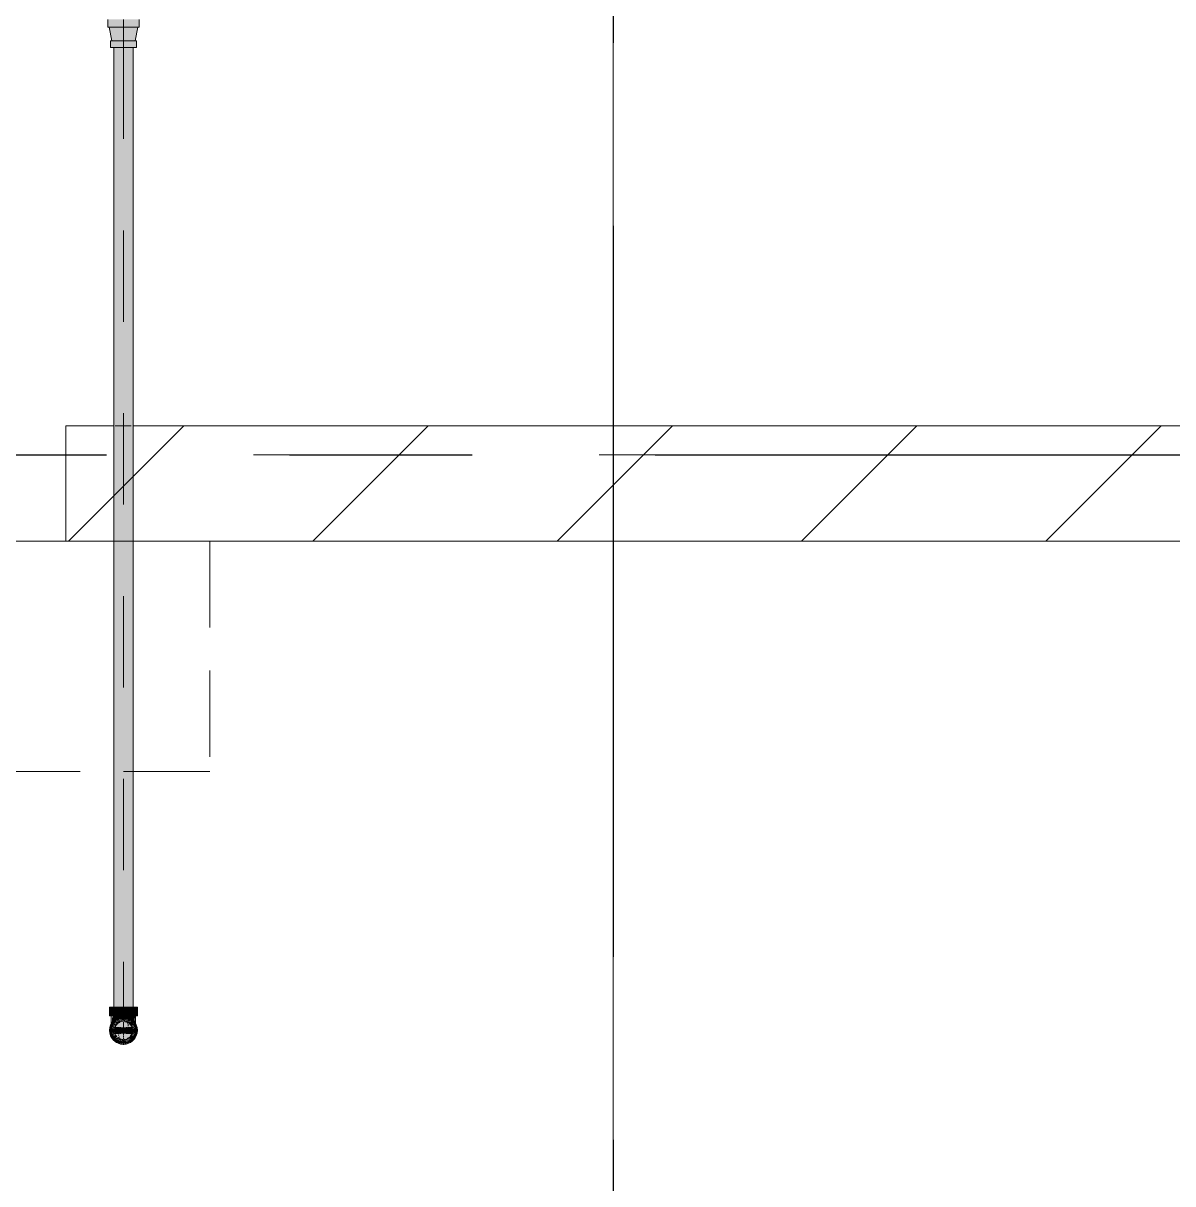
# Model space of a CAD drawing. Header units: millimetres. Extents: x -4000 to 187956, y -58990 to 162485.
# Drawn here: x 66976 to 68972, y 126184 to 128199 of the extents above; entities that cross this region are included whole.
import ezdxf

# ---------------------------------------------------------------- set-up
doc = ezdxf.new("R2010")
doc.units = ezdxf.units.MM
for name, pattern in [('Dash - 1_5mm', [225, 150, -75]), ('Dash 1_16_', [317.5, 158.75, -158.75]), ('Grid Line', [2222.5, 1270, -317.5, 317.5, -317.5]), ('Grid Line 12_5mm', [2150, 1250, -300, 300, -300])]:
    doc.linetypes.add(name, pattern=pattern)
for name, color, linetype, lineweight in [('A-DOOR', 31, 'Continuous', 13), ('A-WALL', 113, 'Continuous', 13), ('A-WALL-PATT', 111, 'Continuous', 13), ('F-SPRN', 3, 'Continuous', 9), ('P-PIPE', 3, 'Continuous', 9), ('P-PIPE-CNTR', 3, 'Continuous', 9), ('S-GRID', 1, 'Continuous', 30)]:
    doc.layers.add(name, color=color, linetype=linetype, lineweight=lineweight)

# ---------------------------------------------------------------- blocks, each defined once
blk = doc.blocks.new('MP_DR_Shutter_Roller - 4000x4000-338375-FFS - TANG 1')
at = {"layer": 'A-DOOR', "linetype": 'Dash - 1_5mm', "lineweight": 9}
for p, q in [((-2250, -100), (2250, -100)), ((2250, -100), (2250, -500)), ((2250, -500), (-2250, -500))]:
    blk.add_line(p, q, dxfattribs=at)
at = {"layer": 'A-DOOR', "color": 174, "lineweight": 15}
blk.add_line((2000, -100), (-2000, -100), dxfattribs=at)
blk.add_line((2000, -100), (-2000, -100), dxfattribs=at)
blk.add_line((2000, -100), (-2000, -100), dxfattribs=at)
blk.add_line((2000, -100), (-2000, -100), dxfattribs=at)
blk.add_line((2000, -100), (-2000, -100), dxfattribs=at)
blk.add_line((2000, -100), (-2000, -100), dxfattribs=at)
blk.add_line((2000, -100), (-2000, -100), dxfattribs=at)
blk.add_line((2000, -100), (-2000, -100), dxfattribs=at)
blk.add_line((2000, -100), (-2000, -100), dxfattribs=at)
blk.add_line((2000, -100), (-2000, -100), dxfattribs=at)
blk.add_line((2000, -100), (-2000, -100), dxfattribs=at)
blk.add_line((2000, -100), (-2000, -100), dxfattribs=at)
blk.add_line((2000, -100), (-2000, -100), dxfattribs=at)
blk.add_line((2000, -100), (-2000, -100), dxfattribs=at)
blk.add_line((2000, -100), (-2000, -100), dxfattribs=at)
blk.add_line((2000, -100), (-2000, -100), dxfattribs=at)
blk.add_line((2000, -100), (-2000, -100), dxfattribs=at)
blk.add_line((2000, -100), (-2000, -100), dxfattribs=at)
blk.add_line((2000, -100), (-2000, -100), dxfattribs=at)
blk.add_line((2000, -100), (-2000, -100), dxfattribs=at)
blk.add_line((2000, -100), (-2000, -100), dxfattribs=at)
blk.add_line((2000, -100), (-2000, -100), dxfattribs=at)
blk.add_line((2000, -100), (-2000, -100), dxfattribs=at)
blk.add_line((2000, -100), (-2000, -100), dxfattribs=at)
blk = doc.blocks.new('CMF2_NHAXUONG_A_rvt-1-FFS - TANG 1')
at = {"layer": 'A-WALL-PATT', "lineweight": 9}
h = blk.add_hatch(dxfattribs=at)
h.set_pattern_fill('FP_12', color=250, style=0, pattern_type=2)
h.set_pattern_definition([(45, (0, 0), (-212.13203, 212.13203), [])])
h.paths.add_polyline_path([(68581, 127300.1), (97082.8, 127300.1), (97082.8, 127500.1), (67049.8, 127500.1), (67049.8, 127300.1)])
h.paths.add_polyline_path([(43638.6, 127300.1), (63049.8, 127300.1), (63049.8, 127500.1), (43549.8, 127500.1), (43549.8, 127300.1)])
at = {"layer": 'A-WALL', "color": 50, "lineweight": 15}
for p, q in [((67133.5, 127500.1), (67049.8, 127500.1)), ((67049.8, 127500.1), (67049.8, 127300.1)), ((69233.5, 127500.1), (67166.5, 127500.1)), ((67049.8, 127300.1), (67133.3, 127300.1)), ((67166.7, 127300.1), (69233.3, 127300.1))]:
    blk.add_line(p, q, dxfattribs=at)
at = {"layer": 'A-WALL', "color": 35, "lineweight": 15}
for p, q in [((67133.5, 127500.1), (67049.8, 127500.1)), ((67049.8, 127300.1), (67049.8, 127500.1)), ((69233.5, 127500.1), (67166.5, 127500.1)), ((67049.8, 127300.1), (67133.3, 127300.1)), ((67166.7, 127300.1), (69233.3, 127300.1))]:
    blk.add_line(p, q, dxfattribs=at)
at = {"layer": 'A-WALL', "color": 14, "lineweight": 15}
for p, q in [((67137.1, 127500.1), (67135.5, 127500.1)), ((67163.4, 127500.1), (67138.2, 127500.1)), ((67135.5, 127300.1), (67164.5, 127300.1))]:
    blk.add_line(p, q, dxfattribs=at)
at = {"layer": 'A-WALL', "color": 15, "lineweight": 15}
for p, q in [((67137.1, 127500.1), (67135.5, 127500.1)), ((67163.4, 127500.1), (67138.2, 127500.1)), ((67135.5, 127300.1), (67164.5, 127300.1))]:
    blk.add_line(p, q, dxfattribs=at)
at = {"layer": 'S-GRID', "linetype": 'Grid Line 12_5mm', "lineweight": 9}
for p, q in [((68000, 161185.2), (68000, -16487.4)), ((-824.3, 127450), (183641.1, 127450))]:
    blk.add_line(p, q, dxfattribs=at)
at = {"layer": 'A-DOOR', "color": 250, "lineweight": 9}
blk.add_blockref('MP_DR_Shutter_Roller - 4000x4000-338375-FFS - TANG 1', (65049.8, 127400.1), dxfattribs=at)
blk = doc.blocks.new('Sprinkler_Up - DN20-V300-FFS - TANG 1')
at = {"layer": 'F-SPRN', "transparency": 33554534}
for points in [[(13.5, 0), (22.2, 0), (18, 13.1), (6.9, 21.2), (-6.9, 21.2), (-18.4, 11.9), (-22.2, 0), (-3.9, 0.7), (-1.7, 2.9), (-1.2, 3.5), (-0.6, 4), (0.6, 4), (1.2, 3.5), (1.7, 2.9), (4.6, 0)], [(0, -21.2), (6.9, -21.2), (18, -13.1), (22.2, 0), (3.9, -0.7), (1.7, -2.9), (1.2, -3.5), (0.6, -4), (-0.6, -4), (-1.2, -3.5), (-1.7, -2.9), (-4.6, 0), (-22.2, 0), (-18, -13.1), (-6.9, -21.2)], [(0, -16.7), (4.3, -16.1), (11.8, -11.8), (16.1, -4.3), (16.1, 4.3), (11.7, 11.9), (8.3, 14.4), (0, 16.7), (-4.3, 16.1), (-11.8, 11.8), (-16.1, 4.3), (-16.1, -4.3), (-11.8, -11.8), (-8.3, -14.4)], [(0, -15.6), (7.8, -13.5), (13.9, -7), (15.1, -4), (15.1, 4), (13.5, 7.8), (7.8, 13.5), (0, 15.6), (-9.9, 11.9), (-11, 11), (-15.1, 4), (-15.1, -4), (-11, -11), (-7.8, -13.5)], [(-10.9, -5.5), (-10.9, 5.4), (-14.5, 5.4), (-14.5, -5.5)], [(-7.7, -5.5), (-7.7, 5.4), (-10.9, 5.4), (-10.9, -5.5)], [(0, -5.5), (0, 5.4), (-7.7, 5.4), (-7.7, -5.5)], [(0, 0), (5.7, 0), (2.9, 4.9), (-2.9, 4.9), (-5.7, 0)], [(2.9, -4.9), (5.7, 0), (-5.7, 0), (-2.9, -4.9)], [(0, 0), (4.6, 0), (0, 4.6), (-4.6, 0)], [(0, -4.6), (4.6, 0), (-4.6, 0)], [(0, -2.6), (1.3, 0), (-1.8, 0)], [(-1.3, 0), (1.8, 0), (0, 2.6)], [(7.7, -5.5), (7.7, 5.4), (0, 5.4), (0, -5.5)], [(10.9, -5.5), (10.9, 5.4), (7.7, 5.4), (7.7, -5.5)], [(10.9, -5.5), (14.5, -5.5), (13.9, 5.4), (10.9, 5.4)]]:
    blk.add_hatch(color=1, dxfattribs=at).paths.add_polyline_path(points)
at = {"layer": 'F-SPRN', "color": 1}
for p, q in [((-11.5, 5.4), (-14.5, 5.4)), ((-14.5, 5.4), (-11.3, 5.4)), ((-14.5, 5.4), (-14.5, 3.7)), ((-14.5, 3.3), (-14.5, 0)), ((-11.5, 5.4), (-11.5, 4)), ((-10.9, 1.9), (-10.9, 3.6)), ((-10.8, 5.4), (-8, 5.4)), ((-8.1, 5.4), (-10.8, 5.4)), ((-8.1, 5.4), (-8.1, 2.8)), ((-8.1, 2.5), (-8.1, 0.7)), ((-7.7, 4.8), (-7.7, 2.7)), ((-7.7, 4.8), (-7.7, 2.7)), ((-7.7, 2.1), (-7.7, 0.5)), ((-7.7, 2.1), (-7.7, 0.5)), ((-6.7, 5.4), (-4.7, 5.4)), ((-5.8, 3.8), (-5.8, 2.2)), ((-2.1, 0), (-2.1, 0)), ((-2.1, 0), (-2.1, -0.1)), ((0, 2.1), (-0.1, 2.1)), ((2.1, 0), (2.1, 0.1)), ((2.1, 0), (2.1, 0)), ((4.7, 5.4), (6.5, 5.4)), ((7.7, 5.4), (10.8, 5.4)), ((7.7, 5.2), (7.7, 2.7)), ((7.7, 5.2), (7.7, 2.7)), ((7.7, 2.3), (7.7, 0.5)), ((7.7, 2.3), (7.7, 0.5)), ((10.8, 5.4), (8.1, 5.4)), ((8.1, 5.4), (8.1, 2.8)), ((8.1, 2.5), (8.1, 0.4)), ((10.9, 5.4), (13.2, 5.4)), ((10.9, 3.6), (10.9, 0.2)), ((13.2, 5.4), (11.5, 5.4)), ((11.5, 5.4), (11.5, 4)), ((11.5, 3), (11.5, 0.2)), ((13.9, 5.4), (14.5, 5.4)), ((14.5, 5.4), (13.9, 5.4)), ((14.5, 5.4), (14.5, -5.5)), ((-14.5, -1.3), (-14.5, -3.7)), ((-11.1, -5.5), (-14.5, -5.5)), ((-14.5, -5.5), (-11.5, -5.5)), ((-10.9, -2.6), (-10.9, -1.3)), ((-10.8, -5.5), (-8.1, -5.5)), ((-7.8, -5.5), (-10.8, -5.5)), ((-8.1, -4.2), (-8.1, -5.5)), ((-7.7, -2.7), (-7.7, -4)), ((-7.7, -2.7), (-7.7, -4)), ((-7, -5.5), (-5.8, -5.5)), ((-4.8, -5.5), (-7, -5.5)), ((-5.8, -2.3), (-5.8, -3.8)), ((-2.1, -0.3), (-2, -0.4)), ((-2, -0.4), (-2, -0.5)), ((-2, -0.5), (-2, -0.6)), ((-2, -0.6), (-2, -0.7)), ((-2, -0.7), (-1.9, -0.7)), ((-1.9, -0.7), (-1.9, -0.8)), ((-1.9, -0.8), (-1.9, -0.9)), ((-1.9, -0.9), (-1.8, -1)), ((-1.8, -1), (-1.8, -1.1)), ((-1.8, -1), (-1.8, -1)), ((-1.8, -1.1), (-1.7, -1.2)), ((-1.7, -1.2), (-1.6, -1.3)), ((-1.7, -1.2), (-1.7, -1.2)), ((-1.6, -1.3), (-1.6, -1.4)), ((-1.6, -1.4), (-1.5, -1.4)), ((-1.5, -1.4), (-1.4, -1.5)), ((-1.4, -1.5), (-1.3, -1.6)), ((-1.4, -1.5), (-1.4, -1.5)), ((-1.3, -1.6), (-1.3, -1.7)), ((-1.3, -1.7), (-1.2, -1.7)), ((-1.2, -1.7), (-1.1, -1.7)), ((-1.1, -1.7), (-1.1, -1.8)), ((-1.1, -1.8), (-1, -1.8)), ((-1, -1.8), (-0.9, -1.9)), ((-0.9, -1.9), (-0.8, -1.9)), ((-0.8, -1.9), (-0.7, -2)), ((-0.8, -1.9), (-0.8, -1.9)), ((-0.7, -2), (-0.6, -2)), ((-0.6, -2), (-0.5, -2)), ((-0.5, -2), (-0.4, -2)), ((-0.4, -2), (-0.3, -2.1)), ((-0.4, -2), (-0.4, -2)), ((-0.3, -2.1), (-0.2, -2.1)), ((-0.2, -2.1), (-0.1, -2.1)), ((-0.1, -2.1), (0, -2.1)), ((0, -2.1), (0.1, -2.1)), ((0.1, -2.1), (0.2, -2.1)), ((0.1, -2.1), (0.1, -2.1)), ((0.2, -2.1), (0.3, -2.1)), ((0.3, -2.1), (0.4, -2)), ((0.4, -2), (0.5, -2)), ((0.5, -2), (0.6, -2)), ((0.6, -2), (0.7, -2)), ((0.6, -2), (0.6, -2)), ((0.7, -2), (0.8, -1.9)), ((0.8, -1.9), (0.9, -1.9)), ((0.9, -1.9), (1, -1.8)), ((0.9, -1.9), (0.9, -1.9)), ((1, -1.8), (1.1, -1.8)), ((1.1, -1.8), (1.2, -1.7)), ((1.2, -1.7), (1.3, -1.6)), ((1.2, -1.7), (1.2, -1.7)), ((1.3, -1.6), (1.4, -1.6)), ((1.4, -1.5), (1.5, -1.5)), ((1.4, -1.6), (1.4, -1.5)), ((1.5, -1.4), (1.6, -1.3)), ((1.5, -1.5), (1.5, -1.4)), ((1.6, -1.3), (1.7, -1.2)), ((1.6, -1.3), (1.6, -1.3)), ((1.7, -1.1), (1.8, -1.1)), ((1.7, -1.2), (1.7, -1.1)), ((1.8, -1), (1.9, -0.9)), ((1.8, -1.1), (1.8, -1)), ((1.9, -0.8), (2, -0.7)), ((1.9, -0.8), (1.9, -0.8)), ((1.9, -0.9), (1.9, -0.8)), ((2, -0.4), (2.1, -0.3)), ((2, -0.5), (2, -0.4)), ((2, -0.5), (2, -0.5)), ((2, -0.6), (2, -0.5)), ((2, -0.7), (2, -0.6)), ((2.1, -0.1), (2.1, 0)), ((2.1, -0.2), (2.1, -0.1)), ((2.1, -0.3), (2.1, -0.2)), ((7, -5.5), (4.8, -5.5)), ((5.8, -2.2), (5.8, -3.8)), ((5.8, -5.5), (7, -5.5)), ((7.7, -0.5), (7.7, -2.3)), ((7.7, -0.5), (7.7, -2.3)), ((7.7, -2.7), (7.7, -5.4)), ((7.7, -2.7), (7.7, -5.4)), ((10.8, -5.5), (7.7, -5.5)), ((8.1, -0.4), (8.1, -2.5)), ((8.1, -2.8), (8.1, -5.5)), ((8.1, -5.5), (10.8, -5.5)), ((10.9, -0.2), (10.9, -3.6)), ((13.3, -5.5), (10.9, -5.5)), ((11.5, -0.2), (11.5, -3)), ((11.5, -4), (11.5, -5.5)), ((11.5, -5.5), (13.3, -5.5)), ((13.9, -5.5), (14.5, -5.5)), ((14.5, -5.5), (13.9, -5.5))]:
    blk.add_line(p, q, dxfattribs=at)
at = {"layer": 'F-SPRN', "color": 1, "flags": 128}
for points in [[(-0.6, 2), (-0.7, 2), (-0.8, 1.9), (-0.9, 1.9), (-0.9, 1.9), (-1, 1.8), (-1.1, 1.8), (-1.2, 1.7), (-1.2, 1.7), (-1.3, 1.6), (-1.4, 1.6), (-1.4, 1.5), (-1.5, 1.5), (-1.5, 1.4), (-1.6, 1.3), (-1.6, 1.3), (-1.7, 1.2), (-1.7, 1.1), (-1.8, 1.1), (-1.8, 1), (-1.9, 0.9), (-1.9, 0.8), (-1.9, 0.8), (-2, 0.7), (-2, 0.6), (-2, 0.5), (-2, 0.5), (-2, 0.4), (-2.1, 0.3), (-2.1, 0.2), (-2.1, 0.1), (-2.1, 0)], [(-0.5, 2), (-0.6, 2), (-0.6, 2)], [(-0.1, 2.1), (-0.1, 2.1), (-0.2, 2.1), (-0.3, 2.1), (-0.4, 2), (-0.5, 2)], [(2.1, 0.1), (2.1, 0.2), (2.1, 0.2), (2.1, 0.3), (2, 0.4), (2, 0.5), (2, 0.6), (2, 0.7), (1.9, 0.7), (1.9, 0.8), (1.9, 0.9), (1.8, 1), (1.8, 1), (1.8, 1.1), (1.7, 1.2), (1.7, 1.2), (1.6, 1.3), (1.6, 1.4), (1.5, 1.4), (1.4, 1.5), (1.4, 1.5), (1.3, 1.6), (1.3, 1.7), (1.2, 1.7), (1.1, 1.7), (1.1, 1.8), (1, 1.8), (0.9, 1.9), (0.8, 1.9), (0.8, 1.9), (0.7, 2), (0.6, 2), (0.5, 2), (0.4, 2), (0.4, 2), (0.3, 2.1), (0.2, 2.1), (0.1, 2.1), (0, 2.1)], [(-2.1, -0.1), (-2.1, -0.2), (-2.1, -0.2), (-2.1, -0.3)]]:
    blk.add_lwpolyline(points, dxfattribs=at)
at = {"layer": 'F-SPRN', "color": 1}
for radius, start, end in [(22.2, 360, 180), (21.9, 108.2621, 125.7507), (21.9, 99.348, 107.901), (21.9, 90.145, 98.8503), (21.9, 72.5583, 89.4624), (21.9, 54.2493, 71.7379), (21.9, 165.6773, 179.2615), (21.9, 146.7912, 164.8151), (21.9, 144, 146.7912), (21.9, 126.6942, 143.2701), (16.7, 167.6802, 180), (16.7, 167.6802, 180), (16.7, 155.3879, 164.9693), (16.7, 155.3879, 164.9693), (15.6, 166.4265, 180), (15.6, 166.4265, 180), (15.6, 150.9409, 165), (15.6, 159.6139, 165), (16.7, 136.7213, 149.931), (16.7, 136.7213, 149.931), (15.6, 150.9409, 156.3845), (15.6, 138.4214, 150), (15.6, 138.4214, 150), (16.7, 134.4938, 135), (16.7, 134.4938, 135), (15.6, 129.9005, 135), (15.6, 129.9005, 135), (16.7, 121.4181, 130.5751), (16.7, 121.4181, 130.5751), (15.6, 120.5262, 126.205), (15.6, 120.5262, 126.205), (16.7, 106.5995, 120), (16.7, 106.5995, 120), (15.6, 114.4363, 119.9813), (15.6, 114.4363, 119.9813), (4.63, 155.7832, 180), (4.63, 155.7832, 180), (16.7, 96.4143, 105), (16.7, 96.4143, 105), (4.63, 109.0192, 138.2703), (4.63, 109.0192, 138.2703), (15.6, 95.5762, 100.6843), (15.6, 95.5762, 100.6843), (2.56, 109.0192, 168.8278), (2.56, 109.0192, 168.8278), (2.04, 109.0192, 180), (16.7, 83.0684, 90), (16.7, 83.0684, 90), (4.63, 17.9592, 90), (4.63, 17.9592, 90), (3.81, 57.0577, 90), (2.56, 14.5599, 90), (2.56, 14.5599, 90), (2.04, 10.4703, 90), (15.6, 75.573, 80.5892), (15.6, 75.573, 80.5892), (3.81, 16.1605, 43.8358), (15.6, 67.5614, 74.5481), (15.6, 67.5614, 74.5481), (16.7, 60, 75), (16.7, 60, 75), (15.6, 60.0187, 65.5637), (15.6, 60.0187, 65.5637), (15.6, 53.795, 60), (15.6, 53.795, 60), (16.7, 49.4249, 58.5819), (16.7, 49.4249, 58.5819), (15.6, 45, 50.0995), (15.6, 45, 50.0995), (16.7, 45, 45.5062), (16.7, 45, 45.5062), (15.6, 30, 41.5786), (15.6, 30, 41.5786), (16.7, 30, 43.2787), (16.7, 30, 43.2787), (21.9, 36.7299, 53.3058), (15.6, 26.7073, 30), (15.6, 26.7073, 30), (15.6, 15, 23.6155), (15.6, 15, 20.3861), (16.7, 15, 24.6121), (16.7, 15, 24.6121), (15.6, 360, 13.6618), (15.6, 0, 13.6618), (16.7, 360, 12.3198), (16.7, 0, 12.3198), (21.9, 15.1849, 35.2302), (21.9, 0.7385, 14.3227), (22.2, 180, 360), (21.9, 180.7385, 194.3227), (21.9, 195.1849, 215.2302), (21.9, 216.7299, 233.3058), (16.7, 180, 192.3198), (16.7, 180, 192.3198), (16.7, 195.0307, 204.6121), (16.7, 195.0307, 204.6121), (15.6, 181.9082, 193.6618), (15.6, 181.9082, 193.6618), (15.6, 197.3339, 209.5646), (15.6, 197.3339, 209.5646), (16.7, 210.069, 223.2787), (16.7, 210.069, 223.2787), (15.6, 212.5472, 221.5786), (15.6, 212.5472, 221.5786), (21.9, 234.2493, 251.7379), (16.7, 229.4249, 238.5819), (16.7, 229.4249, 238.5819), (15.6, 233.795, 240), (15.6, 233.795, 240), (16.7, 240, 255), (16.7, 240, 255), (15.6, 240.0187, 254.5481), (15.6, 240.0187, 254.5481), (4.63, 197.9592, 0), (4.63, 197.9592, 360), (15.6, 255, 267.64), (15.6, 255, 267.64), (3.81, 196.1605, 360), (2.56, 191.1677, 270), (2.56, 191.1677, 270), (2.04, 190.4703, 270), (16.7, 263.0684, 270), (16.7, 263.0684, 270), (2.04, 270, 0), (2.56, 270, 0), (2.56, 270, 360), (15.6, 275.5762, 280.6843), (15.6, 275.5762, 280.6843), (16.7, 276.4143, 285), (16.7, 276.4143, 285), (16.7, 286.5995, 300), (16.7, 286.5995, 300), (15.6, 294.4363, 299.9813), (15.6, 294.4363, 299.9813), (21.9, 288.2621, 305.7507), (15.6, 300, 313.2078), (15.6, 300, 313.2078), (16.7, 301.4181, 310.5751), (16.7, 301.4181, 310.5751), (15.6, 318.4214, 333.2927), (15.6, 318.4214, 330), (16.7, 316.7213, 330), (16.7, 316.7213, 330), (21.9, 306.6942, 323.2701), (15.6, 330, 333.2927), (15.6, 336.3845, 345), (15.6, 339.6139, 345), (15.6, 346.3382, 360), (15.6, 346.3382, 360), (16.7, 335.3879, 345), (16.7, 335.3879, 345), (16.7, 347.6802, 360), (16.7, 347.6802, 360), (21.9, 324.7698, 344.8151), (21.9, 345.6773, 359.2615), (21.9, 252.5583, 269.4624), (21.9, 270.145, 278.8503), (21.9, 279.348, 287.901)]:
    blk.add_arc((0, 0), radius, start, end, dxfattribs=at)
blk = doc.blocks.new('Steel_Transition_Threaded_HoaPhat - Standard-V301-FFS - TANG 1')
at = {"layer": 'P-PIPE', "lineweight": 13, "transparency": 33554534}
h = blk.add_hatch(color=1, dxfattribs=at)
h.paths.add_polyline_path([(67150, 126427.6), (67155.8, 126428.4), (67163.9, 126432.6), (67165.9, 126434.2), (67169.5, 126438.8), (67171.7, 126444.3), (67172.5, 126450.1), (67171.7, 126455.9), (67169.5, 126461.3), (67163.9, 126467.6), (67161.3, 126469.6), (67155.8, 126471.8), (67150, 126472.6), (67144.2, 126471.8), (67138.8, 126469.6), (67134.1, 126466), (67130.5, 126461.3), (67128.3, 126455.9), (67127.5, 126450.1), (67128.3, 126444.3), (67130.5, 126438.8), (67134.1, 126434.2), (67138.8, 126430.6), (67144.2, 126428.4)])
h.paths.add_polyline_path([(67150, 126430), (67144.8, 126430.7), (67140, 126432.7), (67135.8, 126435.9), (67132.6, 126440), (67130.6, 126444.9), (67129.9, 126450.1), (67130.6, 126455.3), (67134, 126462), (67135.8, 126464.3), (67140, 126467.5), (67144.8, 126469.5), (67150, 126470.2), (67155.2, 126469.5), (67160.1, 126467.5), (67164.2, 126464.3), (67167.4, 126460.1), (67169.4, 126455.3), (67170.1, 126450.1), (67169.4, 126444.9), (67167.4, 126440), (67163.9, 126435.6), (67160.1, 126432.7), (67155.2, 126430.7)])
for points in [[(67150, 126430), (67150, 126433.7), (67141.8, 126435.9), (67135.8, 126441.9), (67133.6, 126450.1), (67135.8, 126458.3), (67141.8, 126464.3), (67150, 126466.5), (67150, 126470.2), (67144.8, 126469.5), (67140, 126467.5), (67134, 126462), (67132.6, 126460.1), (67130.6, 126455.3), (67129.9, 126450.1), (67130.6, 126444.9), (67132.6, 126440), (67135.8, 126435.9), (67140, 126432.7), (67144.8, 126430.7)], [(67150, 126431.6), (67154.8, 126432.2), (67159.3, 126434.1), (67163.9, 126438), (67166, 126440.8), (67167.9, 126445.3), (67168.5, 126450.1), (67167.9, 126454.9), (67163.9, 126462.2), (67163.1, 126463.2), (67159.3, 126466.1), (67154.8, 126468), (67150, 126468.6), (67145.2, 126468), (67140.8, 126466.1), (67136, 126462), (67134, 126459.3), (67132.1, 126454.9), (67131.5, 126450.1), (67132.1, 126445.3), (67134, 126440.8), (67136.9, 126437), (67140.8, 126434.1), (67145.2, 126432.2)], [(67150, 126430), (67155.2, 126430.7), (67160.1, 126432.7), (67164.2, 126435.9), (67167.4, 126440), (67169.4, 126444.9), (67170.1, 126450.1), (67169.4, 126455.3), (67167.4, 126460.1), (67163.9, 126464.6), (67160.1, 126467.5), (67155.2, 126469.5), (67150, 126470.2), (67150, 126466.5), (67158.2, 126464.3), (67164.2, 126458.3), (67166.4, 126450.1), (67164.2, 126441.9), (67158.2, 126435.9), (67150, 126433.7)]]:
    blk.add_hatch(color=1, dxfattribs=at).paths.add_polyline_path(points)
at = {"layer": 'P-PIPE', "color": 20, "lineweight": 13}
for radius, start, end in [(22.5, 90, 195), (22.5, 90, 270), (20.1, 166.0499, 193.9501), (20.1, 150, 162.7449), (18.5, 166.5939, 180), (18.5, 166.5939, 193.4061), (18.5, 157.6232, 165), (18.5, 157.6232, 165), (20.1, 143.4205, 148.1553), (16.4, 168.5467, 178.9063), (18.5, 139.7195, 150), (18.5, 139.7195, 150), (16.4, 158.0319, 163.506), (20.1, 128.8856, 139.8677), (16.4, 143.5463, 150), (18.5, 123.4976, 133.2041), (18.5, 123.4976, 133.2041), (16.4, 133.3918, 135), (20.1, 109.6859, 125.0043), (16.4, 121.0738, 128.0319), (18.5, 106.819, 120), (18.5, 106.819, 120), (16.4, 115.1607, 120), (16.4, 107.4657, 111.9681), (20.1, 100.9975, 105), (18.5, 91.4353, 103.2046), (18.5, 91.4353, 103.2046), (16.4, 96.2132, 104.6042), (20.1, 90.5246, 98.5089), (22.5, 75, 90), (22.5, 270, 90), (22.5, 270, 75), (18.5, 78.0986, 90), (18.5, 78.0986, 90), (20.1, 75.0607, 87.9279), (18.5, 60, 75), (18.5, 60, 75), (16.4, 66.9681, 72.9388), (20.1, 54.9957, 75), (16.4, 50.4733, 56.6389), (18.5, 46.7959, 56.5024), (18.5, 46.7959, 56.5024), (16.4, 45, 46.6082), (20.1, 31.8447, 51.1144), (16.4, 30, 38.0319), (18.5, 41.0547, 45), (18.5, 30, 45), (18.5, 30, 41.0547), (18.5, 15, 22.3768), (18.5, 15, 22.3768), (20.1, 17.2551, 30), (18.5, 0, 13.4061), (18.5, 346.5939, 13.4061), (20.1, 346.0499, 13.9501), (22.5, 195, 270), (20.1, 197.2551, 210), (18.5, 180, 193.4061), (18.5, 195, 202.3768), (18.5, 195, 202.3768), (20.1, 211.8447, 231.1144), (16.4, 184.8393, 191.4533), (18.5, 210, 223.5703), (18.5, 210, 223.5703), (16.4, 210.6635, 216.4537), (18.5, 226.7959, 236.5024), (18.5, 226.7959, 236.5024), (20.1, 234.9957, 255), (16.4, 230.4733, 236.6389), (18.5, 240, 255), (18.5, 240, 255), (16.4, 240, 246.5955), (16.4, 250.3629, 255), (16.4, 264.1652, 268.506), (16.4, 276.2132, 283.9063), (16.4, 287.4657, 291.9681), (18.5, 286.819, 300), (18.5, 286.819, 300), (16.4, 293.4045, 300), (20.1, 289.6859, 305.0043), (18.5, 303.4976, 313.2041), (18.5, 303.4976, 313.2041), (20.1, 308.8856, 328.1553), (18.5, 315, 330), (18.5, 315, 318.9453), (16.4, 327.9968, 330), (18.5, 318.9453, 330), (16.4, 338.0319, 342.8691), (16.4, 0, 8.0319), (16.4, 353.5463, 0), (18.5, 337.6232, 345), (18.5, 337.6232, 345), (20.1, 330, 342.7449), (18.5, 346.5939, 0), (20.1, 255.0607, 267.9279), (18.5, 258.0986, 270), (18.5, 258.0986, 270), (20.1, 270.5246, 278.5089), (18.5, 271.4353, 283.2046), (18.5, 271.4353, 283.2046), (20.1, 280.9975, 285)]:
    blk.add_arc((67150, 126450.1), radius, start, end, dxfattribs=at)
blk = doc.blocks.new('Steel_Elbow_Threaded_HoaPhat - Standard-V302-FFS - TANG 1')
at = {"layer": 'P-PIPE', "lineweight": 13, "transparency": 33554534}
for points in [[(67133, 126475.5), (67150, 126475.5), (67150, 126490.6), (67125.9, 126490.6), (67126.7, 126475.5), (67129.1, 126475.5)], [(67150, 126426), (67156.2, 126426.8), (67163.9, 126430.6), (67167.1, 126433), (67170.9, 126438), (67173.3, 126443.8), (67174.1, 126450.1), (67173.3, 126456.3), (67170.9, 126462.1), (67163.9, 126469.6), (67162.1, 126471), (67156.2, 126473.4), (67150, 126474.2), (67143.8, 126473.4), (67137.9, 126471), (67133, 126467.1), (67129, 126462), (67126.7, 126456.3), (67125.9, 126450.1), (67126.7, 126443.8), (67129.1, 126438), (67133, 126433), (67137.9, 126429.2), (67143.8, 126426.8)], [(67163.9, 126475.5), (67174.1, 126475.5), (67173.3, 126490.6), (67150, 126490.6), (67150, 126475.5), (67162.1, 126475.5)]]:
    blk.add_hatch(color=1, dxfattribs=at).paths.add_polyline_path(points)
h = blk.add_hatch(color=1, dxfattribs=at)
h.paths.add_polyline_path([(67142.8, 126470), (67140.3, 126470), (67144.1, 126471.9)])
h.paths.add_polyline_path([(67129.8, 126460.2), (67132.1, 126462), (67137.2, 126467.6), (67142.8, 126470), (67150, 126471.2), (67150, 126475.5), (67131.7, 126475.5), (67130.3, 126471.7), (67130.1, 126464.3), (67130, 126462)])
h = blk.add_hatch(color=1, dxfattribs=at)
h.paths.add_polyline_path([(67166.9, 126465.3), (67169.5, 126460.7), (67168.6, 126464.6)])
h.paths.add_polyline_path([(67170.9, 126458.6), (67170.6, 126467.2), (67169.5, 126466.8), (67169.4, 126470.9), (67170.7, 126471.2), (67169.6, 126475.5), (67150, 126475.5), (67150, 126471.2), (67157.2, 126470), (67155.9, 126471.9), (67163.9, 126466.7), (67167.4, 126463.1), (67166.2, 126468.2), (67168.6, 126464.6)])
at = {"layer": 'P-PIPE', "color": 20, "lineweight": 13}
for p, q in [((67125.9, 126490.6), (67125.9, 126475.5)), ((67133, 126490.6), (67125.9, 126490.6)), ((67150, 126490.6), (67125.9, 126490.6)), ((67125.9, 126475.5), (67131.5, 126475.5)), ((67125.9, 126475.5), (67150, 126475.5)), ((67142.8, 126475.5), (67128.9, 126475.5)), ((67131.7, 126475.5), (67129.2, 126475.5)), ((67131.5, 126475.5), (67133, 126475.5)), ((67132.8, 126475.5), (67131.7, 126475.5)), ((67137.9, 126490.6), (67133.8, 126490.6)), ((67136.4, 126475.5), (67133.8, 126475.5)), ((67134, 126475.5), (67137.9, 126475.5)), ((67142.8, 126475.5), (67136.4, 126475.5)), ((67137.9, 126475.5), (67142.7, 126475.5)), ((67143.8, 126490.6), (67138.2, 126490.6)), ((67150, 126475.5), (67143.7, 126475.5)), ((67150, 126475.5), (67143.7, 126475.5)), ((67150, 126490.6), (67143.8, 126490.6)), ((67143.8, 126475.5), (67150, 126475.5)), ((67156.2, 126490.6), (67150, 126490.6)), ((67174.1, 126490.6), (67150, 126490.6)), ((67150, 126475.5), (67156.2, 126475.5)), ((67150, 126475.5), (67174.1, 126475.5)), ((67156.3, 126475.5), (67150, 126475.5)), ((67156.3, 126475.5), (67150, 126475.5)), ((67161.8, 126490.6), (67156.2, 126490.6)), ((67163.6, 126475.5), (67157.2, 126475.5)), ((67171.2, 126475.5), (67157.2, 126475.5)), ((67157.3, 126475.5), (67162.1, 126475.5)), ((67164, 126490.6), (67162.1, 126490.6)), ((67162.1, 126475.5), (67163.7, 126475.5)), ((67163.9, 126475.5), (67163.6, 126475.5)), ((67166.2, 126475.5), (67163.9, 126475.5)), ((67164, 126475.5), (67166, 126475.5)), ((67166.2, 126490.6), (67164.6, 126490.6)), ((67174.1, 126490.6), (67167.1, 126490.6)), ((67167.1, 126475.5), (67169.7, 126475.5)), ((67168.3, 126475.5), (67167.2, 126475.5)), ((67169.9, 126475.5), (67168.3, 126475.5)), ((67169.7, 126475.5), (67174.1, 126475.5)), ((67171.2, 126475.5), (67169.9, 126475.5)), ((67174.1, 126475.5), (67174.1, 126490.6)), ((67128.9, 126461.8), (67128.9, 126462)), ((67128.9, 126460.9), (67128.9, 126461.8)), ((67128.9, 126455.1), (67128.9, 126455.7)), ((67128.9, 126454.5), (67128.9, 126455.1)), ((67128.9, 126454), (67128.9, 126454.5)), ((67171.2, 126462), (67171.2, 126461.2)), ((67171.2, 126461.2), (67171.2, 126460.3)), ((67171.2, 126458), (67171.2, 126457.3)), ((67171.2, 126455.9), (67171.2, 126455.3)), ((67171.2, 126455.3), (67171.2, 126454.7)), ((67171.2, 126454.7), (67171.2, 126454.1)), ((67171.2, 126453.1), (67171.2, 126452.6)), ((67128.9, 126452.5), (67128.9, 126453)), ((67128.9, 126452.1), (67128.9, 126452.5)), ((67128.9, 126451.7), (67128.9, 126452.1)), ((67128.9, 126451.4), (67128.9, 126451.7)), ((67128.9, 126451.1), (67128.9, 126451.4)), ((67128.9, 126450.4), (67128.9, 126450.6)), ((67128.9, 126450.3), (67128.9, 126450.4)), ((67128.9, 126450.2), (67128.9, 126450.3)), ((67128.9, 126450.1), (67128.9, 126450.2)), ((67128.9, 126450.1), (67128.9, 126450.1)), ((67128.9, 126449.9), (67128.9, 126450.1)), ((67128.9, 126449), (67128.9, 126449.9)), ((67128.9, 126448.2), (67128.9, 126449)), ((67129, 126447.3), (67128.9, 126448.2)), ((67129.2, 126446.5), (67129, 126447.3)), ((67129.3, 126445.7), (67129.2, 126446.5)), ((67129.5, 126444.8), (67129.3, 126445.7)), ((67129.7, 126444), (67129.5, 126444.8)), ((67130, 126443.2), (67129.7, 126444)), ((67130.3, 126442.4), (67130, 126443.2)), ((67131.3, 126440.1), (67131, 126440.9)), ((67131.8, 126439.4), (67131.3, 126440.1)), ((67132.2, 126438.7), (67131.8, 126439.4)), ((67134.3, 126436), (67133.7, 126436.6)), ((67134.8, 126435.4), (67134.3, 126436)), ((67135.4, 126434.8), (67134.8, 126435.4)), ((67136.1, 126434.2), (67135.4, 126434.8)), ((67136.7, 126433.6), (67136.1, 126434.2)), ((67137.4, 126433.1), (67136.7, 126433.6)), ((67138.1, 126432.6), (67137.4, 126433.1)), ((67162.8, 126433.3), (67162.1, 126432.8)), ((67163.5, 126433.8), (67162.8, 126433.3)), ((67164.1, 126434.3), (67163.5, 126433.8)), ((67164.7, 126434.9), (67164.1, 126434.3)), ((67165.3, 126435.5), (67164.7, 126434.9)), ((67165.9, 126436.1), (67165.3, 126435.5)), ((67166.4, 126436.8), (67165.9, 126436.1)), ((67167, 126437.5), (67166.4, 126436.8)), ((67167.5, 126438.1), (67167, 126437.5)), ((67167.9, 126438.9), (67167.5, 126438.1)), ((67169.1, 126441.1), (67168.8, 126440.3)), ((67169.5, 126441.9), (67169.1, 126441.1)), ((67169.8, 126442.6), (67169.5, 126441.9)), ((67170.1, 126443.4), (67169.8, 126442.6)), ((67170.3, 126444.2), (67170.1, 126443.4)), ((67170.5, 126445.1), (67170.3, 126444.2)), ((67170.7, 126445.9), (67170.5, 126445.1)), ((67170.9, 126446.7), (67170.7, 126445.9)), ((67171.2, 126450.1), (67171.1, 126449.2)), ((67171.1, 126449.2), (67171.1, 126448.4)), ((67171.2, 126452.6), (67171.2, 126452.2)), ((67171.2, 126452.2), (67171.2, 126451.8)), ((67171.2, 126451.8), (67171.2, 126451.5)), ((67171.2, 126451.5), (67171.2, 126451.2)), ((67171.2, 126451.2), (67171.2, 126450.9)), ((67171.2, 126450.5), (67171.2, 126450.3)), ((67171.2, 126450.3), (67171.2, 126450.2)), ((67171.2, 126450.2), (67171.2, 126450.1)), ((67171.2, 126450.1), (67171.2, 126450.1)), ((67138.8, 126432.2), (67138.1, 126432.6)), ((67141, 126431), (67140.2, 126431.3)), ((67141.8, 126430.6), (67141, 126431)), ((67142.6, 126430.3), (67141.8, 126430.6)), ((67143.3, 126430), (67142.6, 126430.3)), ((67145.8, 126429.4), (67145, 126429.5)), ((67146.6, 126429.2), (67145.8, 126429.4)), ((67149.2, 126429), (67148.3, 126429)), ((67150, 126428.9), (67149.2, 126429)), ((67150.2, 126428.9), (67150, 126428.9)), ((67151.1, 126429), (67150.2, 126428.9)), ((67151.9, 126429), (67151.1, 126429)), ((67152.8, 126429.1), (67151.9, 126429)), ((67153.6, 126429.2), (67152.8, 126429.1)), ((67154.4, 126429.4), (67153.6, 126429.2)), ((67155.3, 126429.6), (67154.4, 126429.4)), ((67157.7, 126430.4), (67156.9, 126430.1)), ((67158.4, 126430.7), (67157.7, 126430.4)), ((67159.2, 126431.1), (67158.4, 126430.7)), ((67160, 126431.4), (67159.2, 126431.1)), ((67160.7, 126431.8), (67160, 126431.4)), ((67161.4, 126432.3), (67160.7, 126431.8)), ((67162.1, 126432.8), (67161.4, 126432.3))]:
    blk.add_line(p, q, dxfattribs=at)
at = {"layer": 'P-PIPE', "color": 20, "lineweight": 13, "flags": 128}
for points in [[(67128.9, 126462), (67128.9, 126462.6), (67128.9, 126463.5), (67128.9, 126464.4), (67128.9, 126465.4), (67128.9, 126466.3), (67128.9, 126467.3), (67128.9, 126468.2), (67128.9, 126469.2), (67128.9, 126470.2), (67128.9, 126471.2), (67128.9, 126472.2), (67128.9, 126473.2), (67128.9, 126474.2), (67128.9, 126475.2), (67128.9, 126475.5)], [(67171.2, 126475.5), (67171.2, 126474.5), (67171.2, 126473.5), (67171.2, 126472.5), (67171.2, 126471.5), (67171.2, 126470.5), (67171.2, 126469.5), (67171.2, 126468.5), (67171.2, 126467.5), (67171.2, 126466.6), (67171.2, 126465.6), (67171.2, 126464.7), (67171.2, 126463.8), (67171.2, 126462.9), (67171.2, 126462)], [(67128.9, 126455.7), (67128.9, 126456.4), (67128.9, 126457.1), (67128.9, 126457.8), (67128.9, 126458.5), (67128.9, 126459.3), (67128.9, 126460.1), (67128.9, 126460.9)], [(67128.9, 126453), (67128.9, 126453.4), (67128.9, 126454)], [(67171.2, 126460.3), (67171.2, 126459.5), (67171.2, 126458.7), (67171.2, 126458)], [(67171.2, 126457.3), (67171.2, 126456.6), (67171.2, 126455.9)], [(67171.2, 126454.1), (67171.2, 126453.6), (67171.2, 126453.1)], [(67128.9, 126450.6), (67128.9, 126450.8), (67128.9, 126451.1)], [(67131, 126440.9), (67130.6, 126441.6), (67130.3, 126442.4)], [(67133.7, 126436.6), (67133.2, 126437.3), (67132.7, 126438), (67132.2, 126438.7)], [(67168.8, 126440.3), (67168.4, 126439.6), (67167.9, 126438.9)], [(67171.1, 126448.4), (67171, 126447.6), (67170.9, 126446.7)], [(67171.2, 126450.9), (67171.2, 126450.7), (67171.2, 126450.5)], [(67140.2, 126431.3), (67139.5, 126431.7), (67138.8, 126432.2)], [(67145, 126429.5), (67144.2, 126429.8), (67143.3, 126430)], [(67148.3, 126429), (67147.5, 126429.1), (67146.6, 126429.2)], [(67156.9, 126430.1), (67156.1, 126429.8), (67155.3, 126429.6)]]:
    blk.add_lwpolyline(points, dxfattribs=at)
at = {"layer": 'P-PIPE', "color": 20, "lineweight": 13}
for radius, start, end in [(24.1, 90, 270), (24.1, 90, 150), (24.1, 300, 90), (24.1, 270, 90), (24.1, 150.4645, 270), (24.1, 150, 150.4645), (21.1, 165.7465, 170), (21.1, 150.0076, 164.9665), (21.1, 130, 141.5854), (21.1, 112.9377, 125.8024), (21.1, 99.9464, 104.9657), (21.1, 90, 98.9621), (21.1, 75.0343, 90), (21.1, 60.7988, 67.6705), (21.1, 54.1976, 59.9895), (21.1, 48.88, 50), (21.1, 38.4146, 44.9479), (21.1, 15.0335, 29.9924), (21.1, 172.25, 178.0438), (21.1, 181.9711, 187.2923), (21.1, 190, 194.2657), (21.1, 195.0455, 203.6505), (21.1, 205.3748, 209.9974), (21.1, 213.7495, 218.4271), (21.1, 218.9611, 230), (21.1, 234.2198, 247.0686), (21.1, 310, 311.0907), (21.1, 315.0316, 321.0389), (21.1, 321.5729, 325.795), (21.1, 330.0026, 334.1966), (21.1, 336.3495, 344.9545), (21.1, 345.7343, 350), (21.1, 1.9562, 7.75), (21.1, 352.7077, 358.0289), (21.1, 255.037, 270), (24.1, 270, 300), (21.1, 271.1041, 276.3537), (21.1, 279.9303, 284.963), (21.1, 292.3235, 303.6981)]:
    blk.add_arc((67150, 126450.1), radius, start, end, dxfattribs=at)

msp = doc.modelspace()

# ---------------------------------------------------------------- block references
at = {"lineweight": 5}
msp.add_blockref('CMF2_NHAXUONG_A_rvt-1-FFS - TANG 1', (0, 0), dxfattribs=at)

# ---------------------------------------------------------------- next in the draw order: hatches: boundary and pattern name
at = {"layer": 'P-PIPE', "transparency": 33554534}
for points in [[(67130.7, 128192.7), (67177.4, 128192.7), (67176.4, 128206), (67122.7, 128206), (67123.6, 128192.7), (67126.3, 128192.7)], [(67164.2, 128168.8), (67170.1, 128168.8), (67173.9, 128192.7), (67125.2, 128192.7), (67130.6, 128168.8), (67160.1, 128168.8)], [(67134.1, 128157), (67172.5, 128157), (67171.7, 128168.8), (67127.5, 128168.8), (67128.3, 128157), (67130.5, 128157)], [(67150, 126490.6), (67150, 128157), (67133.3, 128157), (67133.9, 126490.6), (67145.7, 126490.6)], [(67150, 126490.6), (67166.7, 126490.6), (67166.1, 128157), (67150, 128157), (67150, 126608)], [(67141.7, 126435.6), (67142.8, 126437.6), (67141.7, 126441.7), (67142.8, 126445.9), (67145.8, 126449), (67157.2, 126454.3), (67158.4, 126458.4), (67157.2, 126462.6), (67155.9, 126464.3), (67150, 126466.8), (67141.7, 126464.6), (67135.5, 126458.4), (67133.3, 126450.1), (67135.5, 126441.7), (67138.2, 126438.3)], [(67150, 126433.4), (67158.4, 126435.6), (67161.8, 126438.3), (67166.1, 126445.8), (67166.1, 126454.4), (67161.7, 126462), (67158.4, 126464.6), (67150, 126466.8), (67145.7, 126466.2), (67138.2, 126461.9), (67133.9, 126454.4), (67133.9, 126445.8), (67138.2, 126438.3), (67141.7, 126435.6)]]:
    msp.add_hatch(color=1, dxfattribs=at).paths.add_polyline_path(points)

# ---------------------------------------------------------------- next in the draw order: linework, layer by layer
at = {"layer": 'P-PIPE', "color": 20, "lineweight": 13}
for p, q in [((67122.7, 128206), (67122.7, 128192.7)), ((67122.7, 128192.7), (67177.4, 128192.7)), ((67122.7, 128192.7), (67125, 128192.7)), ((67125.2, 128192.7), (67129.9, 128168.8)), ((67126.3, 128192.7), (67130.7, 128192.7)), ((67130.7, 128192.7), (67136.3, 128192.7)), ((67136.3, 128192.7), (67142.9, 128192.7)), ((67143.6, 128192.7), (67150, 128192.7)), ((67150, 128192.7), (67156.4, 128192.7)), ((67157.1, 128192.7), (67163.7, 128192.7)), ((67163.7, 128192.7), (67169.3, 128192.7)), ((67169.3, 128192.7), (67173.7, 128192.7)), ((67170.1, 128168.8), (67174.8, 128192.7)), ((67175, 128192.7), (67177.4, 128192.7)), ((67177.4, 128192.7), (67177.4, 128206)), ((67127.5, 128168.8), (67127.5, 128157)), ((67129.8, 128168.8), (67127.5, 128168.8)), ((67172.5, 128168.8), (67127.5, 128168.8)), ((67134.1, 128168.8), (67130.6, 128168.8)), ((67138.8, 128168.8), (67134.1, 128168.8)), ((67144.2, 128168.8), (67138.8, 128168.8)), ((67150, 128168.8), (67144.8, 128168.8)), ((67155.2, 128168.8), (67150, 128168.8)), ((67161.3, 128168.8), (67155.8, 128168.8)), ((67165.9, 128168.8), (67161.3, 128168.8)), ((67169.4, 128168.8), (67165.9, 128168.8)), ((67172.5, 128168.8), (67170.2, 128168.8)), ((67172.5, 128157), (67172.5, 128168.8)), ((67127.5, 128157), (67172.5, 128157)), ((67127.5, 128157), (67133.2, 128157)), ((67133.3, 128157), (67133.3, 126490.6)), ((67133.9, 128157), (67133.3, 128157)), ((67138.2, 128157), (67134, 128157)), ((67134.1, 128157), (67138.1, 128157)), ((67161.3, 128157), (67138.7, 128157)), ((67138.8, 128157), (67144.2, 128157)), ((67144.2, 128157), (67150, 128157)), ((67150, 128157), (67155.8, 128157)), ((67155.8, 128157), (67161.3, 128157)), ((67166, 128157), (67161.8, 128157)), ((67161.9, 128157), (67165.9, 128157)), ((67166.7, 128157), (67166.1, 128157)), ((67166.7, 126490.6), (67166.7, 128157)), ((67166.8, 128157), (67172.5, 128157)), ((67133.3, 126490.6), (67137.9, 126490.6)), ((67138.2, 126490.6), (67161.8, 126490.6)), ((67162.1, 126490.6), (67166.7, 126490.6))]:
    msp.add_line(p, q, dxfattribs=at)
at = {"layer": 'P-PIPE', "color": 1}
for centre, radius, start, end in [((67150, 126450.1), 16.7, 157.579, 164.2722), ((67150, 126458.4), 8.35, 69.0027, 79.2369), ((67150, 126458.4), 8.35, 316.3183, 330), ((67150, 126458.4), 8.35, 25.3338, 30), ((67150, 126458.4), 8.35, 8.0385, 17.9918), ((67150, 126458.4), 8.35, 352.2824, 1.6717), ((67150, 126450.1), 16.7, 51.8726, 57.203), ((67150, 126450.1), 16.7, 39.3092, 45.2846), ((67150, 126450.1), 16.7, 32.3031, 39.2955), ((67150, 126450.1), 16.7, 23.314, 31.0974), ((67150, 126450.1), 16.7, 170.1108, 177.203), ((67150, 126450.1), 16.7, 182.797, 189.8892), ((67150, 126450.1), 16.7, 190.2154, 195.2487), ((67150, 126450.1), 16.7, 231.8726, 237.203), ((67150, 126441.7), 8.35, 172.0327, 181.5407), ((67150, 126441.7), 8.35, 199.9004, 209.0413), ((67150, 126441.7), 8.35, 131.0366, 150), ((67150, 126441.7), 8.35, 226.6998, 237.8461), ((67150, 126441.7), 8.35, 115.6806, 125.5287), ((67150, 126441.7), 8.35, 100.6842, 114.0387), ((67150, 126441.7), 8.35, 249.0027, 259.2369), ((67150, 126450.1), 16.7, 264.6626, 273.5288), ((67150, 126441.7), 8.35, 90, 100.6842), ((67150, 126458.4), 8.35, 270, 280.6842), ((67150, 126450.1), 16.7, 308.1274, 313.9683), ((67150, 126450.1), 16.7, 314.7154, 320.6908), ((67150, 126450.1), 16.7, 328.9026, 336.686), ((67150, 126450.1), 16.7, 4.3093, 9.8892)]:
    msp.add_arc(centre, radius, start, end, dxfattribs=at)
at = {"layer": 'P-PIPE-CNTR', "color": 20, "lineweight": 13}
for p, q in [((67150, 128157), (67150, 128206)), ((67150, 126490.6), (67150, 126475.5)), ((67150, 126475.5), (67150, 126474.1)), ((67150, 126474.1), (67150, 126472.3)), ((67150, 126472.2), (67150, 126470.8)), ((67150, 126469.7), (67150, 126467.9)), ((67150, 126464.4), (67150, 126462.9)), ((67150, 126461.3), (67150, 126459.4)), ((67150, 126458.8), (67150, 126457.5)), ((67150, 126457.5), (67150, 126454.1)), ((67150, 126452.5), (67150, 126451)), ((67150, 126450.7), (67150, 126450.1))]:
    msp.add_line(p, q, dxfattribs=at)
at = {"layer": 'P-PIPE-CNTR', "color": 1, "linetype": 'Dash 1_16_'}
for p, q in [((67150, 128157), (67150, 126490.6)), ((67150, 128157), (67150, 126490.6)), ((67150, 126472.6), (67150, 126475.1)), ((67150, 126471.2), (67150, 126472.6)), ((67150, 126468.6), (67150, 126470.2)), ((67150, 126463.6), (67150, 126465.2)), ((67150, 126459.8), (67150, 126462)), ((67150, 126455.5), (67150, 126459.1)), ((67150, 126452.6), (67150, 126454.3)), ((67125, 126450.1), (67127.5, 126450.1)), ((67127.8, 126450.1), (67131.5, 126450.1)), ((67131.5, 126450.1), (67133.3, 126450.1)), ((67136.9, 126450.1), (67140.4, 126450.1)), ((67140.4, 126450.1), (67142.3, 126450.1)), ((67145.4, 126450.1), (67147.6, 126450.1)), ((67148.7, 126450.1), (67150, 126450.1)), ((67150, 126450.1), (67150, 126452.1)), ((67150, 126448), (67150, 126450.1)), ((67150, 126450.1), (67151.3, 126450.1)), ((67150, 126445.9), (67150, 126447.5)), ((67150, 126441.1), (67150, 126444.6)), ((67150, 126438.1), (67150, 126440.4)), ((67150, 126435), (67150, 126436.5)), ((67150, 126432.2), (67150, 126433.4)), ((67151.8, 126450.1), (67154.6, 126450.1)), ((67155.7, 126450.1), (67163.5, 126450.1)), ((67166.4, 126450.1), (67168.5, 126450.1)), ((67168.5, 126450.1), (67172.2, 126450.1)), ((67172.5, 126450.1), (67175, 126450.1)), ((67150, 126430), (67150, 126431.6)), ((67150, 126427.6), (67150, 126428.9)), ((67150, 126425.1), (67150, 126427.6))]:
    msp.add_line(p, q, dxfattribs=at)
at = {"layer": 'S-GRID', "linetype": 'Grid Line'}
for p, q in [((68000, 161185.2), (68000, -16487.4)), ((-824.3, 127450), (183641.1, 127450))]:
    msp.add_line(p, q, dxfattribs=at)

# ---------------------------------------------------------------- next in the draw order: block references
at = {"layer": 'F-SPRN', "color": 1}
msp.add_blockref('Sprinkler_Up - DN20-V300-FFS - TANG 1', (67150, 126450.1), dxfattribs=at)
at = {"layer": 'P-PIPE', "color": 20, "lineweight": 13}
for name in ['Steel_Elbow_Threaded_HoaPhat - Standard-V302-FFS - TANG 1', 'Steel_Transition_Threaded_HoaPhat - Standard-V301-FFS - TANG 1']:
    msp.add_blockref(name, (0, 0), dxfattribs=at)

doc.saveas('drawing.dxf')
